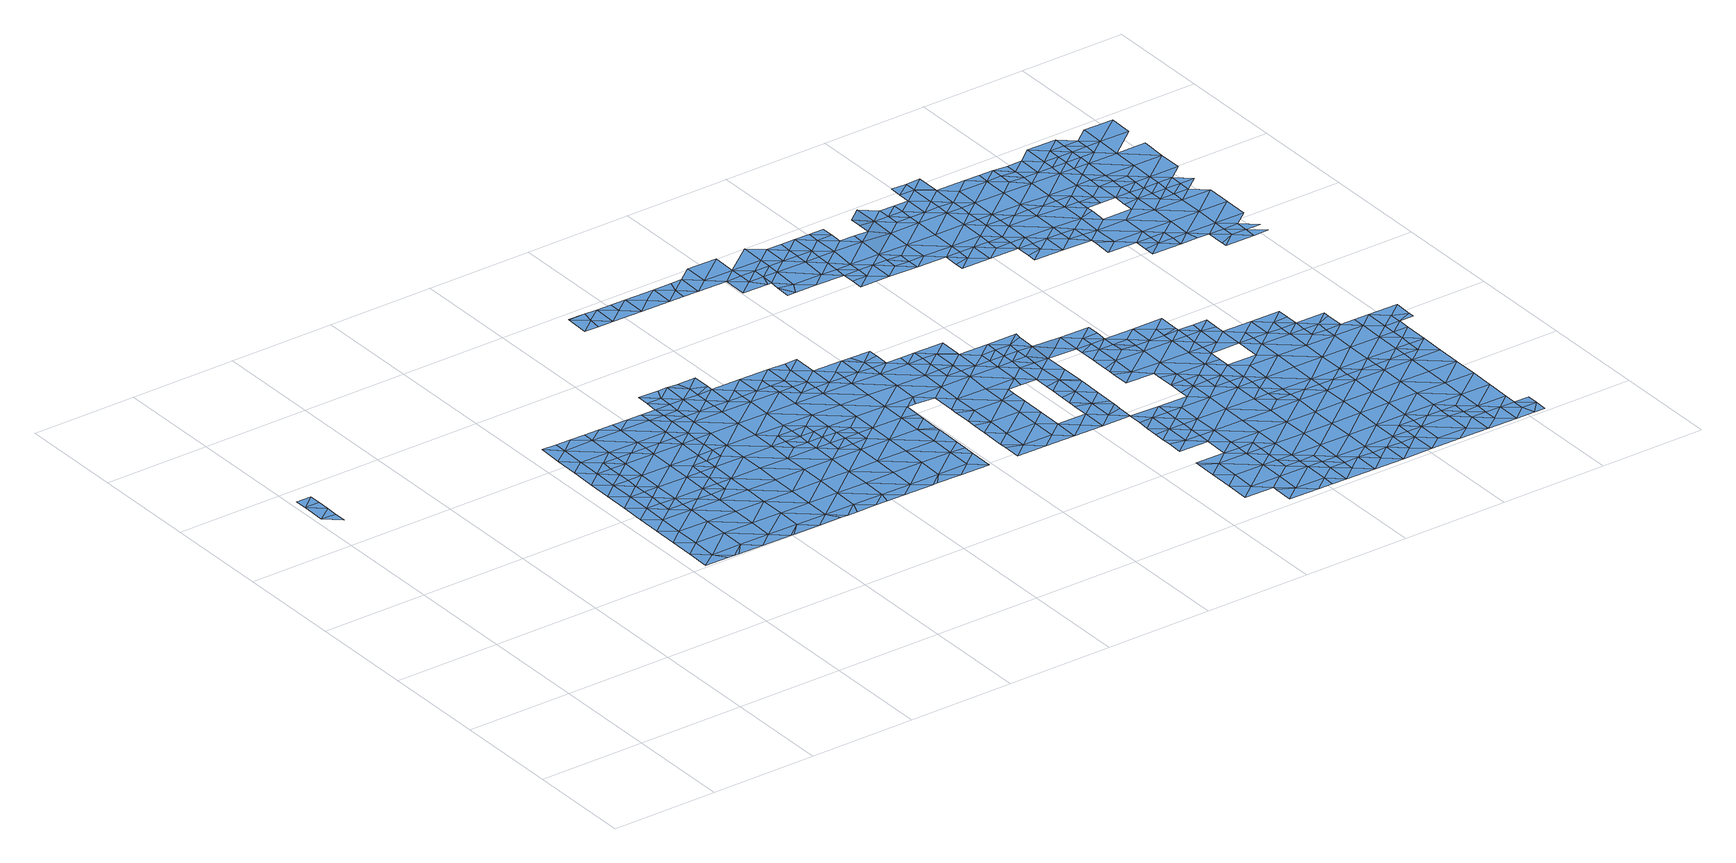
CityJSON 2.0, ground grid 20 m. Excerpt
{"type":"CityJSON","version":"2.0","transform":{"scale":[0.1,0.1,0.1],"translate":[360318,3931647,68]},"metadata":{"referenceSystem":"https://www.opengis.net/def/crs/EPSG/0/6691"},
"CityObjects":{
"waterbody1":{"type":"WaterBody","attributes":{"name":"9","class":"1140","function":"1","WaterBodyRiverFloodingRiskAttribute.description":"5","WaterBodyRiverFloodingRiskAttribute.rankOrg":"1","WaterBodyRiverFloodingRiskAttribute.adminType":"2","WaterBodyRiverFloodingRiskAttribute.scale":"L1"},"geometry":[{"type":"MultiSurface","lod":"1","boundaries":[[[0,1,2]],[[3,4,2]],[[1,3,2]],[[3,5,4]],[[4,6,7]],[[5,6,4]]]}]},
"waterbody2":{"type":"WaterBody","attributes":{"name":"9","class":"1140","function":"1","WaterBodyRiverFloodingRiskAttribute.description":"5","WaterBodyRiverFloodingRiskAttribute.rankOrg":"1","WaterBodyRiverFloodingRiskAttribute.adminType":"2","WaterBodyRiverFloodingRiskAttribute.scale":"L1"},"geometry":[{"type":"MultiSurface","lod":"1","boundaries":[[[8,9,10]],[[11,10,9]],[[12,13,11]],[[11,9,12]],[[13,14,15]],[[9,8,16]],[[14,13,12]],[[17,18,15]],[[14,17,15]],[[9,16,19]],[[12,9,20]],[[12,21,14]],[[16,22,19]],[[23,18,24]],[[18,17,24]],[[20,9,19]],[[14,25,17]],[[22,26,19]],[[27,23,28]],[[23,24,28]],[[21,12,20]],[[29,30,27]],[[24,17,31]],[[31,32,24]],[[32,33,24]],[[24,33,28]],[[27,28,29]],[[25,14,21]],[[26,34,19]],[[35,36,30]],[[29,35,30]],[[31,17,25]],[[20,19,34]],[[37,38,28]],[[28,38,29]],[[28,33,37]],[[35,39,36]],[[40,31,25]],[[41,36,39]],[[21,20,42]],[[43,44,29]],[[43,29,38]],[[35,29,44]],[[20,34,42]],[[39,45,41]],[[34,26,46]],[[47,41,45]],[[25,21,48]],[[49,50,35]],[[40,25,51]],[[35,44,49]],[[39,35,50]],[[21,42,48]],[[52,47,45]],[[25,53,51]],[[46,54,34]],[[55,42,34]],[[56,45,39]],[[53,25,48]],[[57,54,46]],[[54,55,34]],[[58,48,42]],[[39,50,56]],[[52,45,59]],[[60,51,53]],[[61,56,50]],[[45,62,59]],[[45,56,62]],[[54,57,63]],[[58,42,55]],[[53,48,58]],[[60,53,64]],[[61,65,56]],[[66,59,62]],[[67,55,54]],[[68,62,56]],[[69,53,58]],[[64,53,69]],[[68,56,65]],[[70,58,55]],[[54,63,67]],[[66,62,71]],[[72,67,63]],[[73,68,65]],[[74,75,76]],[[77,71,62]],[[75,64,69]],[[74,64,75]],[[68,77,62]],[[78,69,58]],[[70,55,67]],[[79,76,80]],[[76,75,80]],[[81,79,80]],[[82,75,69]],[[73,83,68]],[[78,58,70]],[[67,72,84]],[[85,81,80]],[[86,71,77]],[[87,70,67]],[[82,69,78]],[[88,80,75]],[[68,89,77]],[[77,90,86]],[[91,87,67]],[[67,84,91]],[[92,88,75]],[[93,91,84]],[[94,78,70]],[[85,80,95]],[[92,75,82]],[[68,83,89]],[[89,83,96]],[[97,82,78]],[[98,77,89]],[[95,80,88]],[[90,77,98]],[[93,99,91]],[[96,100,89]],[[70,87,94]],[[82,97,92]],[[101,95,88]],[[102,90,98]],[[103,95,101]],[[104,87,91]],[[105,103,101]],[[78,94,97]],[[92,106,88]],[[98,89,107]],[[89,100,107]],[[108,102,98]],[[109,105,101]],[[110,105,109]],[[100,110,109]],[[91,99,104]],[[111,104,99]],[[112,94,87]],[[106,92,97]],[[98,107,108]],[[88,113,101]],[[114,102,108]],[[107,100,115]],[[100,109,115]],[[116,87,104]],[[117,97,94]],[[113,88,106]],[[118,109,101]],[[119,107,115]],[[112,117,94]],[[104,111,120]],[[87,116,112]],[[97,117,106]],[[121,101,113]],[[109,118,115]],[[104,122,116]],[[113,106,123]],[[119,115,124]],[[101,121,118]],[[117,125,106]],[[118,126,115]],[[127,128,113]],[[104,120,122]],[[127,113,123]],[[116,129,112]],[[121,113,128]],[[123,106,125]],[[124,115,126]],[[120,130,122]],[[116,122,129]],[[112,131,117]],[[132,123,125]],[[121,133,118]],[[134,124,126]],[[135,131,112]],[[136,133,121]],[[135,112,129]],[[121,128,136]],[[125,117,137]],[[138,126,118]],[[125,139,132]],[[126,140,134]],[[141,139,125]],[[130,142,122]],[[141,125,137]],[[128,143,136]],[[137,117,131]],[[122,144,129]],[[145,142,130]],[[143,146,136]],[[138,118,133]],[[126,138,140]],[[129,144,135]],[[147,137,131]],[[144,122,142]],[[139,148,149]],[[150,147,131]],[[149,148,146]],[[151,136,146]],[[152,140,138]],[[142,145,153]],[[139,154,148]],[[133,136,151]],[[155,135,144]],[[156,150,131]],[[157,138,133]],[[131,135,156]],[[151,158,133]],[[151,146,148]],[[138,159,152]],[[154,160,148]],[[161,144,142]],[[135,155,156]],[[142,153,162]],[[157,133,158]],[[138,157,159]],[[156,163,150]],[[148,164,151]],[[165,150,163]],[[160,165,163]],[[155,144,161]],[[166,158,151]],[[142,162,161]],[[148,160,164]],[[155,167,156]],[[168,159,157]],[[162,153,169]],[[160,163,164]],[[166,151,164]],[[157,158,170]],[[155,161,167]],[[167,171,156]],[[156,172,163]],[[173,168,157]],[[171,172,156]],[[174,162,169]],[[161,162,174]],[[157,170,173]],[[175,164,163]],[[170,158,176]],[[158,166,176]],[[168,173,177]],[[178,161,174]],[[167,161,179]],[[164,175,166]],[[161,178,179]],[[180,170,176]],[[179,181,167]],[[167,181,171]],[[175,163,172]],[[182,176,166]],[[183,172,171]],[[184,180,176]],[[185,183,171]],[[185,171,181]],[[182,166,175]],[[183,186,172]],[[186,187,172]],[[172,187,175]],[[188,176,182]],[[184,176,188]],[[187,189,175]],[[190,191,192]],[[190,193,191]],[[175,194,182]],[[195,184,188]],[[189,194,175]],[[194,188,182]],[[196,189,187]],[[193,197,191]],[[198,192,191]],[[199,195,188]],[[200,192,198]],[[200,201,202]],[[203,199,188]],[[200,198,201]],[[204,202,201]],[[205,206,204]],[[189,196,207]],[[203,188,194]],[[208,191,197]],[[191,209,198]],[[206,205,210]],[[205,204,201]],[[205,211,210]],[[198,212,201]],[[213,189,207]],[[214,199,203]],[[207,210,211]],[[194,189,213]],[[191,208,209]],[[215,205,201]],[[194,216,203]],[[217,214,203]],[[213,207,211]],[[208,197,218]],[[212,198,209]],[[194,213,216]],[[208,219,209]],[[215,201,212]],[[211,205,215]],[[208,218,219]],[[217,203,220]],[[203,216,220]],[[219,221,209]],[[212,209,221]],[[222,211,215]],[[220,223,217]],[[216,213,224]],[[213,211,225]],[[226,215,212]],[[219,218,227]],[[228,229,216]],[[225,211,222]],[[226,212,221]],[[216,224,228]],[[220,216,229]],[[218,230,227]],[[224,213,225]],[[231,222,215]],[[226,232,215]],[[233,219,227]],[[234,235,220]],[[220,229,234]],[[223,220,235]],[[231,215,232]],[[236,224,225]],[[230,233,227]],[[237,225,222]],[[237,222,231]],[[238,236,225]],[[239,233,230]],[[240,237,231]],[[241,238,225]],[[242,243,233]],[[241,225,237]],[[242,233,239]],[[239,230,244]],[[245,243,242]],[[246,247,245]],[[242,246,245]],[[237,240,248]],[[247,246,249]],[[250,242,239]],[[251,238,241]],[[252,241,237]],[[253,250,239]],[[253,239,244]],[[246,254,249]],[[237,248,252]],[[255,254,248]],[[250,256,242]],[[257,246,242]],[[255,249,254]],[[241,258,251]],[[259,258,241]],[[260,252,248]],[[241,252,259]],[[257,242,256]],[[261,254,246]],[[260,248,254]],[[261,246,257]],[[262,252,260]],[[263,260,254]],[[264,254,261]],[[263,254,264]],[[265,260,263]],[[262,260,265]]]}]},
"waterbody3":{"type":"WaterBody","attributes":{"name":"9","class":"1140","function":"1","WaterBodyRiverFloodingRiskAttribute.description":"5","WaterBodyRiverFloodingRiskAttribute.rankOrg":"2","WaterBodyRiverFloodingRiskAttribute.adminType":"2","WaterBodyRiverFloodingRiskAttribute.scale":"L1"},"geometry":[{"type":"MultiSurface","lod":"1","boundaries":[[[44,266,267]],[[268,267,266]],[[268,65,267]],[[73,65,268]],[[96,83,269]],[[83,268,269]],[[268,270,269]],[[269,270,271]],[[270,81,271]],[[270,272,81]],[[273,272,270]],[[273,274,272]],[[40,274,31]],[[33,274,273]],[[32,274,33]],[[32,31,274]],[[49,44,267]],[[267,50,49]],[[61,50,267]],[[43,38,266]],[[37,33,273]],[[37,273,38]],[[105,271,103]],[[85,103,271]],[[103,85,95]],[[266,38,273]],[[272,275,76]],[[74,76,275]],[[40,51,274]],[[274,51,275]],[[272,274,275]],[[79,81,272]],[[271,81,85]],[[96,269,100]],[[73,268,83]],[[272,76,79]],[[65,61,267]],[[268,266,270]],[[266,273,270]],[[105,269,271]],[[44,43,266]],[[100,269,110]],[[110,269,105]],[[275,64,74]],[[60,64,275]],[[51,60,275]]]}]},
"waterbody4":{"type":"WaterBody","attributes":{"name":"9","class":"1140","function":"1","WaterBodyRiverFloodingRiskAttribute.description":"5","WaterBodyRiverFloodingRiskAttribute.rankOrg":"3","WaterBodyRiverFloodingRiskAttribute.adminType":"2","WaterBodyRiverFloodingRiskAttribute.scale":"L1"},"geometry":[{"type":"MultiSurface","lod":"1","boundaries":[[[276,277,278]],[[279,280,281]],[[282,277,280]],[[283,277,282]],[[284,280,279]],[[278,277,283]],[[114,276,278]],[[285,286,279]],[[280,277,281]],[[287,279,281]],[[276,281,277]],[[285,287,288]],[[287,285,279]],[[286,284,279]]]}]},
"waterbody5":{"type":"WaterBody","attributes":{"name":"9","class":"1140","function":"1","WaterBodyRiverFloodingRiskAttribute.description":"5","WaterBodyRiverFloodingRiskAttribute.rankOrg":"2","WaterBodyRiverFloodingRiskAttribute.adminType":"2","WaterBodyRiverFloodingRiskAttribute.scale":"L1"},"geometry":[{"type":"MultiSurface","lod":"1","boundaries":[[[127,123,132]],[[127,289,128]],[[143,128,289]],[[146,143,289]],[[149,146,289]],[[127,132,289]],[[132,149,289]],[[149,132,139]]]}]},
"waterbody6":{"type":"WaterBody","attributes":{"name":"9","class":"1140","function":"1","WaterBodyRiverFloodingRiskAttribute.description":"5","WaterBodyRiverFloodingRiskAttribute.rankOrg":"2","WaterBodyRiverFloodingRiskAttribute.adminType":"2","WaterBodyRiverFloodingRiskAttribute.scale":"L1"},"geometry":[{"type":"MultiSurface","lod":"1","boundaries":[[[154,141,290]],[[137,290,141]],[[290,137,147]],[[141,154,139]],[[165,154,290]],[[147,150,290]],[[150,165,290]],[[154,165,160]]]}]},
"waterbody7":{"type":"WaterBody","attributes":{"name":"9","class":"1140","function":"1","WaterBodyRiverFloodingRiskAttribute.description":"5","WaterBodyRiverFloodingRiskAttribute.rankOrg":"2","WaterBodyRiverFloodingRiskAttribute.adminType":"2","WaterBodyRiverFloodingRiskAttribute.scale":"L1"},"geometry":[{"type":"MultiSurface","lod":"1","boundaries":[[[291,292,199]],[[177,293,294]],[[295,294,296]],[[108,297,114]],[[119,297,108]],[[119,124,297]],[[140,288,298]],[[288,140,299]],[[140,152,299]],[[173,170,293]],[[173,293,177]],[[168,177,300]],[[300,177,301]],[[177,294,301]],[[295,301,294]],[[134,140,298]],[[217,302,303]],[[304,303,302]],[[305,303,304]],[[291,303,305]],[[303,291,199]],[[214,303,199]],[[108,107,119]],[[276,114,297]],[[214,217,303]],[[300,301,306]],[[180,184,293]],[[307,293,184]],[[307,294,293]],[[307,296,294]],[[291,307,292]],[[184,292,307]],[[292,184,195]],[[195,199,292]],[[281,276,297]],[[287,281,298]],[[298,281,124]],[[299,306,288]],[[298,288,287]],[[298,124,134]],[[297,124,281]],[[170,180,293]],[[152,159,299]],[[159,300,306]],[[159,168,300]],[[159,306,299]]]}]},
"waterbody8":{"type":"WaterBody","attributes":{"name":"9","class":"1140","function":"1","WaterBodyRiverFloodingRiskAttribute.description":"5","WaterBodyRiverFloodingRiskAttribute.rankOrg":"2","WaterBodyRiverFloodingRiskAttribute.adminType":"2","WaterBodyRiverFloodingRiskAttribute.scale":"L1"},"geometry":[{"type":"MultiSurface","lod":"1","boundaries":[[[308,309,310]],[[308,310,311]],[[312,313,314]],[[315,316,317]],[[309,308,317]],[[318,308,311]],[[312,314,319]],[[314,313,320]],[[312,319,321]],[[312,321,322]],[[322,316,323]],[[318,324,308]],[[315,317,324]],[[323,316,325]],[[325,316,315]],[[322,323,326]],[[327,323,325]],[[327,326,323]],[[324,325,315]],[[324,317,308]],[[322,326,312]],[[313,312,326]]]}]},
"waterbody9":{"type":"WaterBody","attributes":{"name":"9","class":"1140","function":"1","WaterBodyRiverFloodingRiskAttribute.description":"5","WaterBodyRiverFloodingRiskAttribute.rankOrg":"1","WaterBodyRiverFloodingRiskAttribute.adminType":"2","WaterBodyRiverFloodingRiskAttribute.scale":"L1"},"geometry":[{"type":"MultiSurface","lod":"1","boundaries":[[[328,311,310]],[[328,329,311]],[[310,330,328]],[[331,329,328]],[[332,331,328]],[[328,330,332]],[[330,333,332]],[[333,334,332]],[[332,334,335]],[[335,334,336]],[[337,332,335]],[[336,338,335]],[[339,337,335]],[[338,339,335]],[[340,339,338]],[[341,340,338]],[[342,339,340]],[[343,344,345]],[[341,346,340]],[[345,347,348]],[[340,349,342]],[[345,344,347]],[[340,346,349]],[[350,348,351]],[[348,347,351]],[[346,350,351]],[[344,352,347]],[[346,353,349]],[[346,351,353]],[[354,347,352]],[[347,355,351]],[[356,349,353]],[[351,357,353]],[[358,356,353]],[[357,358,353]],[[354,352,359]],[[351,355,357]],[[347,354,355]],[[356,358,360]],[[359,361,354]],[[362,357,355]],[[361,363,354]],[[364,355,354]],[[365,366,367]],[[355,368,362]],[[361,365,367]],[[363,364,354]],[[367,363,361]],[[364,368,355]],[[367,366,369]],[[369,370,367]],[[364,371,368]],[[372,371,373]],[[372,368,371]],[[363,367,370]],[[374,364,363]],[[375,370,369]],[[371,376,373]],[[370,377,363]],[[371,364,378]],[[379,380,371]],[[375,381,370]],[[371,378,379]],[[363,377,374]],[[376,371,380]],[[378,364,374]],[[381,382,370]],[[383,378,374]],[[384,374,377]],[[377,370,385]],[[381,386,382]],[[385,370,382]],[[383,374,387]],[[384,387,374]],[[386,388,382]],[[384,377,385]],[[385,382,389]],[[382,388,389]],[[390,391,388]],[[392,387,384]],[[390,393,391]],[[394,395,385]],[[393,396,391]],[[394,385,389]],[[384,385,395]],[[389,388,397]],[[388,391,397]],[[398,399,384]],[[396,400,391]],[[384,395,398]],[[392,384,399]],[[401,389,397]],[[397,391,402]],[[391,400,402]],[[401,397,403]],[[404,402,400]],[[405,403,397]],[[405,397,402]],[[404,406,402]],[[407,408,409]],[[410,403,405]],[[407,411,408]],[[402,412,405]],[[411,413,408]],[[412,402,406]],[[414,409,408]],[[415,409,414]],[[406,415,414]],[[410,405,416]],[[412,406,414]],[[417,414,408]],[[405,418,416]],[[413,417,408]],[[405,412,418]],[[419,412,414]],[[417,420,414]],[[421,416,418]],[[412,422,418]],[[413,423,417]],[[414,420,419]],[[424,412,419]],[[422,412,424]],[[425,421,418]],[[422,426,418]],[[426,425,418]],[[423,427,417]],[[428,429,430]],[[431,420,417]],[[432,429,433]],[[433,429,428]],[[434,427,435]],[[436,434,437]],[[431,417,427]],[[435,437,434]],[[419,420,438]],[[432,433,439]],[[428,440,433]],[[431,427,434]],[[441,420,431]],[[442,433,440]],[[439,433,442]],[[434,436,443]],[[438,420,441]],[[444,442,440]],[[445,438,446]],[[446,438,441]],[[447,445,446]],[[448,449,434]],[[449,441,431]],[[434,443,448]],[[440,450,444]],[[431,434,449]],[[451,447,446]],[[452,442,444]],[[443,453,448]],[[454,455,456]],[[446,441,457]],[[450,458,444]],[[459,451,446]],[[455,460,461]],[[462,452,444]],[[453,463,448]],[[464,446,457]],[[458,450,465]],[[455,454,460]],[[457,441,466]],[[441,449,466]],[[446,464,459]],[[462,444,458]],[[467,465,468]],[[469,461,460]],[[468,461,469]],[[470,471,472]],[[454,473,460]],[[472,474,463]],[[475,448,463]],[[476,457,466]],[[467,468,469]],[[477,452,462]],[[475,478,448]],[[479,469,460]],[[449,448,478]],[[480,476,466]],[[481,459,482]],[[469,483,467]],[[473,481,482]],[[478,484,449]],[[459,485,482]],[[477,462,486]],[[460,473,479]],[[466,449,484]],[[487,483,469]],[[479,487,469]],[[473,482,479]],[[466,484,480]],[[485,488,482]],[[486,489,477]],[[487,490,483]],[[490,489,491]],[[492,480,493]],[[491,483,490]],[[488,492,493]],[[494,487,479]],[[482,488,495]],[[490,496,489]],[[479,482,494]],[[494,482,495]],[[494,497,487]],[[498,496,490]],[[490,487,499]],[[499,498,490]]]}]},
"waterbody10":{"type":"WaterBody","attributes":{"name":"9","class":"1140","function":"1","WaterBodyRiverFloodingRiskAttribute.description":"5","WaterBodyRiverFloodingRiskAttribute.rankOrg":"3","WaterBodyRiverFloodingRiskAttribute.adminType":"2","WaterBodyRiverFloodingRiskAttribute.scale":"L1"},"geometry":[{"type":"MultiSurface","lod":"1","boundaries":[[[500,501,502]],[[333,330,501]],[[330,502,501]],[[334,333,501]],[[500,503,501]],[[504,503,500]],[[501,503,334]]]}]},
"waterbody11":{"type":"WaterBody","attributes":{"name":"9","class":"1140","function":"1","WaterBodyRiverFloodingRiskAttribute.description":"5","WaterBodyRiverFloodingRiskAttribute.rankOrg":"2","WaterBodyRiverFloodingRiskAttribute.adminType":"2","WaterBodyRiverFloodingRiskAttribute.scale":"L1"},"geometry":[{"type":"MultiSurface","lod":"1","boundaries":[[[236,238,505]],[[506,505,238]],[[224,236,505]],[[507,506,238]],[[229,505,508]],[[251,507,238]],[[509,507,251]],[[509,510,507]],[[506,507,510]],[[511,235,508]],[[511,508,512]],[[512,508,506]],[[506,508,505]],[[229,228,505]],[[228,224,505]],[[229,508,234]],[[234,508,235]],[[509,251,258]]]}]},
"waterbody12":{"type":"WaterBody","attributes":{"name":"9","class":"1140","function":"1","WaterBodyRiverFloodingRiskAttribute.description":"5","WaterBodyRiverFloodingRiskAttribute.rankOrg":"1","WaterBodyRiverFloodingRiskAttribute.adminType":"2","WaterBodyRiverFloodingRiskAttribute.scale":"L1"},"geometry":[{"type":"MultiSurface","lod":"1","boundaries":[[[513,514,515]],[[516,517,514]],[[518,519,244]],[[513,520,514]],[[520,516,514]],[[521,522,519]],[[522,244,519]],[[523,521,519]],[[523,519,516]],[[519,524,516]],[[518,524,519]],[[525,516,524]],[[516,525,517]],[[526,523,516]],[[514,527,515]],[[528,527,514]],[[517,528,514]],[[520,526,516]]]}]},
"waterbody13":{"type":"WaterBody","attributes":{"name":"9","class":"1140","function":"1","WaterBodyRiverFloodingRiskAttribute.description":"5","WaterBodyRiverFloodingRiskAttribute.rankOrg":"2","WaterBodyRiverFloodingRiskAttribute.adminType":"2","WaterBodyRiverFloodingRiskAttribute.scale":"L1"},"geometry":[{"type":"MultiSurface","lod":"1","boundaries":[[[529,530,531]],[[515,531,530]],[[530,532,515]],[[532,520,513]],[[513,515,532]],[[529,533,530]],[[534,535,536]],[[532,537,520]],[[537,523,526]],[[526,520,537]],[[538,534,539]],[[534,536,539]],[[540,521,523]],[[530,541,532]],[[537,540,523]],[[542,543,533]],[[540,522,521]],[[542,538,543]],[[538,539,543]],[[536,544,539]],[[530,533,541]],[[541,545,532]],[[532,546,537]],[[533,543,541]],[[547,548,549]],[[550,522,540]],[[551,543,539]],[[549,552,544]],[[553,539,544]],[[537,554,540]],[[549,548,552]],[[555,541,543]],[[532,545,546]],[[553,544,552]],[[548,556,552]],[[551,539,553]],[[540,554,550]],[[537,546,554]],[[545,541,555]],[[557,553,552]],[[550,558,559]],[[543,551,555]],[[554,558,550]],[[560,552,556]],[[560,557,552]],[[561,559,558]],[[546,545,562]],[[553,563,551]],[[545,555,562]],[[564,561,558]],[[556,565,560]],[[557,563,553]],[[558,554,566]],[[546,562,567]],[[554,546,568]],[[565,569,560]],[[570,571,558]],[[568,546,567]],[[558,566,570]],[[572,562,555]],[[564,558,571]],[[566,554,568]],[[555,551,573]],[[562,574,567]],[[575,557,560]],[[551,563,573]],[[576,560,569]],[[577,566,568]],[[576,575,560]],[[578,579,567]],[[562,572,574]],[[578,567,574]],[[580,576,569]],[[555,573,572]],[[568,567,579]],[[581,577,568]],[[579,582,568]],[[582,581,568]],[[563,557,583]],[[584,574,572]],[[580,585,576]],[[557,575,583]],[[573,563,586]],[[585,587,576]],[[573,588,572]],[[589,575,576]],[[572,590,584]],[[587,589,576]],[[563,583,586]],[[572,588,590]],[[573,586,588]],[[591,575,589]],[[575,592,583]],[[583,593,586]],[[594,590,588]],[[589,595,591]],[[575,591,592]],[[596,594,588]],[[595,597,591]],[[593,598,586]],[[583,592,593]],[[588,586,598]],[[588,598,596]],[[591,597,599]],[[592,591,600]],[[601,596,598]],[[597,602,599]],[[600,591,599]],[[603,598,593]],[[593,592,604]],[[598,605,601]],[[602,606,599]],[[604,592,600]],[[607,608,609]],[[593,604,603]],[[608,610,606]],[[605,598,603]],[[600,599,611]],[[608,607,610]],[[599,606,611]],[[612,605,603]],[[606,610,611]],[[607,613,610]],[[604,600,614]],[[614,600,611]],[[615,612,603]],[[616,617,604]],[[604,614,616]],[[603,604,617]],[[610,613,618]],[[603,617,615]],[[619,618,613]],[[611,610,620]],[[611,621,614]],[[620,610,618]],[[620,621,611]],[[614,622,616]],[[623,615,617]],[[624,623,617]],[[622,614,621]],[[617,616,622]],[[622,625,617]],[[624,617,625]],[[626,627,628]],[[626,624,625]],[[628,624,626]],[[629,630,631]],[[631,627,632]],[[627,626,632]],[[629,631,632]]]}]},
"waterbody14":{"type":"WaterBody","attributes":{"name":"9","class":"1140","function":"1","WaterBodyRiverFloodingRiskAttribute.description":"5","WaterBodyRiverFloodingRiskAttribute.rankOrg":"2","WaterBodyRiverFloodingRiskAttribute.adminType":"2","WaterBodyRiverFloodingRiskAttribute.scale":"L1"},"geometry":[{"type":"MultiSurface","lod":"1","boundaries":[[[633,504,634]],[[635,348,350]],[[636,348,635]],[[341,635,346]],[[341,338,635]],[[635,338,637]],[[636,345,348]],[[343,345,636]],[[343,636,638]],[[638,636,633]],[[637,633,636]],[[633,637,504]],[[503,504,637]],[[637,338,336]],[[350,346,635]],[[639,638,633]],[[633,634,639]],[[334,503,336]],[[636,635,637]],[[336,503,637]],[[640,639,634]]]}]},
"waterbody15":{"type":"WaterBody","attributes":{"name":"9","class":"1140","function":"1","WaterBodyRiverFloodingRiskAttribute.description":"5","WaterBodyRiverFloodingRiskAttribute.rankOrg":"3","WaterBodyRiverFloodingRiskAttribute.adminType":"2","WaterBodyRiverFloodingRiskAttribute.scale":"L1"},"geometry":[{"type":"MultiSurface","lod":"1","boundaries":[[[641,642,643]],[[643,510,509]],[[644,643,642]],[[510,643,644]],[[643,509,258]],[[645,641,643]],[[645,643,258]]]}]},
"waterbody16":{"type":"WaterBody","attributes":{"name":"9","class":"1140","function":"1","WaterBodyRiverFloodingRiskAttribute.description":"5","WaterBodyRiverFloodingRiskAttribute.rankOrg":"2","WaterBodyRiverFloodingRiskAttribute.adminType":"2","WaterBodyRiverFloodingRiskAttribute.scale":"L1"},"geometry":[{"type":"MultiSurface","lod":"1","boundaries":[[[646,641,265]],[[641,647,265]],[[646,648,641]],[[647,259,262]],[[262,259,252]],[[646,649,648]],[[650,651,649]],[[650,652,651]],[[653,651,654]],[[262,265,647]],[[265,649,646]],[[651,653,648]],[[654,651,652]],[[649,651,648]],[[259,645,258]],[[641,645,647]],[[645,259,647]]]}]},
"waterbody17":{"type":"WaterBody","attributes":{"name":"9","class":"1140","function":"1","WaterBodyRiverFloodingRiskAttribute.description":"5","WaterBodyRiverFloodingRiskAttribute.rankOrg":"2","WaterBodyRiverFloodingRiskAttribute.adminType":"2","WaterBodyRiverFloodingRiskAttribute.scale":"L1"},"geometry":[{"type":"MultiSurface","lod":"1","boundaries":[[[655,365,359]],[[365,655,366]],[[656,657,343]],[[656,658,657]],[[365,361,359]],[[657,658,659]],[[659,366,655]],[[344,343,657]],[[352,344,657]],[[352,657,659]],[[352,659,655]],[[359,352,655]]]}]},
"waterbody18":{"type":"WaterBody","attributes":{"name":"9","class":"1140","function":"1","WaterBodyRiverFloodingRiskAttribute.description":"5","WaterBodyRiverFloodingRiskAttribute.rankOrg":"1","WaterBodyRiverFloodingRiskAttribute.adminType":"2","WaterBodyRiverFloodingRiskAttribute.scale":"L1"},"geometry":[{"type":"MultiSurface","lod":"1","boundaries":[[[565,556,660]],[[661,660,556]],[[661,662,660]],[[663,664,665]],[[661,666,667]],[[569,662,668]],[[580,569,668]],[[580,668,585]],[[669,668,662]],[[662,569,660]],[[663,670,664]],[[671,670,663]],[[663,665,672]],[[534,671,535]],[[549,536,672]],[[661,556,666]],[[569,565,660]],[[673,589,587]],[[671,663,535]],[[535,663,672]],[[536,535,672]],[[549,544,536]],[[595,589,673]],[[608,602,674]],[[595,673,597]],[[587,585,673]],[[609,674,675]],[[665,676,677]],[[677,672,665]],[[547,672,677]],[[556,548,666]],[[672,547,549]],[[669,585,668]],[[678,585,669]],[[602,597,674]],[[678,673,585]],[[673,678,675]],[[673,674,597]],[[675,674,673]],[[676,679,677]],[[678,669,680]],[[680,675,678]],[[548,547,666]],[[666,547,667]],[[677,667,547]],[[679,667,677]],[[681,613,682]],[[680,683,675]],[[675,683,609]],[[607,682,613]],[[674,609,608]],[[684,670,685]],[[686,687,688]],[[689,533,529]],[[690,687,531]],[[534,538,671]],[[687,686,685]],[[665,691,676]],[[692,664,670]],[[670,671,685]],[[687,685,671]],[[690,688,687]],[[693,681,694]],[[619,695,696]],[[686,684,685]],[[684,692,670]],[[607,609,682]],[[683,682,609]],[[682,683,681]],[[542,533,689]],[[665,697,691]],[[697,665,664]],[[602,608,606]],[[695,694,698]],[[695,693,694]],[[693,695,619]],[[619,613,693]],[[693,613,681]],[[689,538,542]],[[689,671,538]],[[689,687,671]],[[689,531,687]],[[529,531,689]]]}]},
"waterbody19":{"type":"WaterBody","attributes":{"name":"9","class":"1140","function":"1","WaterBodyRiverFloodingRiskAttribute.description":"5","WaterBodyRiverFloodingRiskAttribute.rankOrg":"2","WaterBodyRiverFloodingRiskAttribute.adminType":"2","WaterBodyRiverFloodingRiskAttribute.scale":"L1"},"geometry":[{"type":"MultiSurface","lod":"1","boundaries":[[[699,700,701]],[[702,703,700]],[[704,702,699]],[[704,699,705]],[[706,652,707]],[[701,705,699]],[[706,707,708]],[[706,704,705]],[[702,700,699]],[[708,704,706]],[[709,708,707]],[[652,706,705]]]}]},
"waterbody20":{"type":"WaterBody","attributes":{"name":"9","class":"1140","function":"1","WaterBodyRiverFloodingRiskAttribute.description":"5","WaterBodyRiverFloodingRiskAttribute.rankOrg":"2","WaterBodyRiverFloodingRiskAttribute.adminType":"2","WaterBodyRiverFloodingRiskAttribute.scale":"L1"},"geometry":[{"type":"MultiSurface","lod":"1","boundaries":[[[710,711,712]],[[713,714,381]],[[714,390,386]],[[713,393,714]],[[714,393,390]],[[710,712,713]],[[710,381,375]],[[710,713,381]],[[711,710,369]],[[386,381,714]],[[386,390,388]],[[375,369,710]]]}]},
"waterbody21":{"type":"WaterBody","attributes":{"name":"9","class":"1140","function":"1","WaterBodyRiverFloodingRiskAttribute.description":"5","WaterBodyRiverFloodingRiskAttribute.rankOrg":"1","WaterBodyRiverFloodingRiskAttribute.adminType":"2","WaterBodyRiverFloodingRiskAttribute.scale":"L1"},"geometry":[{"type":"MultiSurface","lod":"1","boundaries":[[[715,716,717]],[[717,718,715]],[[719,715,718]],[[627,715,719]],[[715,627,631]],[[720,629,721]],[[629,720,722]],[[629,722,630]],[[722,723,630]],[[724,723,722]],[[723,725,716]],[[725,726,716]],[[726,727,716]],[[728,727,726]],[[729,730,731]],[[732,731,730]],[[732,733,731]],[[734,735,733]],[[601,605,736]],[[605,718,736]],[[718,605,612]],[[612,615,718]],[[733,735,731]],[[649,737,650]],[[650,737,738]],[[729,731,739]],[[728,739,727]],[[740,741,742]],[[727,717,716]],[[743,744,741]],[[590,594,744]],[[590,744,745]],[[579,578,745]],[[707,652,738]],[[652,650,738]],[[702,746,703]],[[746,747,748]],[[749,746,748]],[[749,750,746]],[[750,703,746]],[[702,704,746]],[[751,746,704]],[[708,751,704]],[[708,709,751]],[[738,709,707]],[[752,709,738]],[[738,753,752]],[[752,753,754]],[[753,738,737]],[[746,751,747]],[[752,751,709]],[[754,755,752]],[[566,577,756]],[[570,566,756]],[[571,570,756]],[[582,579,757]],[[745,757,579]],[[745,744,757]],[[757,744,743]],[[581,758,759]],[[757,743,740]],[[741,740,743]],[[758,760,759]],[[596,601,736]],[[717,736,718]],[[719,718,615]],[[720,724,722]],[[736,741,744]],[[756,581,759]],[[577,581,756]],[[757,581,582]],[[581,757,758]],[[758,757,740]],[[758,740,760]],[[760,740,735]],[[742,735,740]],[[735,742,731]],[[731,742,739]],[[739,742,727]],[[727,742,741]],[[727,741,717]],[[717,741,736]],[[736,744,596]],[[594,596,744]],[[584,590,745]],[[578,584,745]],[[578,574,584]],[[723,716,630]],[[631,630,715]],[[628,719,624]],[[615,623,719]],[[623,624,719]],[[628,627,719]],[[630,716,715]],[[761,760,735]],[[762,561,564]],[[763,561,762]],[[571,756,764]],[[765,748,764]],[[766,748,765]],[[749,748,766]],[[748,747,764]],[[763,762,767]],[[734,761,735]],[[768,765,764]],[[768,764,759]],[[759,764,756]],[[564,571,762]],[[762,571,764]],[[747,762,764]],[[747,767,762]],[[747,769,767]],[[751,769,747]],[[752,769,751]],[[755,769,752]],[[769,755,770]],[[769,770,771]],[[769,771,767]]]}]},
"waterbody22":{"type":"WaterBody","attributes":{"name":"9","class":"1140","function":"1","WaterBodyRiverFloodingRiskAttribute.description":"5","WaterBodyRiverFloodingRiskAttribute.rankOrg":"2","WaterBodyRiverFloodingRiskAttribute.adminType":"2","WaterBodyRiverFloodingRiskAttribute.scale":"L1"},"geometry":[{"type":"MultiSurface","lod":"1","boundaries":[[[772,773,774]],[[730,775,773]],[[773,733,732]],[[732,730,773]],[[775,774,773]],[[750,749,776]],[[777,776,749]],[[776,777,778]],[[779,776,778]],[[776,780,703]],[[703,750,776]],[[781,780,776]],[[772,733,773]],[[781,776,779]],[[761,777,765]],[[766,765,777]],[[782,772,778]],[[772,782,733]],[[734,733,782]],[[782,778,761]],[[778,777,761]],[[777,749,766]],[[782,761,734]]]}]},
"waterbody23":{"type":"WaterBody","attributes":{"name":"9","class":"1140","function":"1","WaterBodyRiverFloodingRiskAttribute.description":"5","WaterBodyRiverFloodingRiskAttribute.rankOrg":"2","WaterBodyRiverFloodingRiskAttribute.adminType":"2","WaterBodyRiverFloodingRiskAttribute.scale":"L1"},"geometry":[{"type":"MultiSurface","lod":"1","boundaries":[[[783,784,409]],[[783,400,784]],[[396,785,400]],[[396,393,785]],[[785,784,400]],[[784,785,786]],[[786,785,787]],[[404,400,783]],[[415,406,783]],[[415,783,409]],[[404,783,406]],[[787,785,393]]]}]},
"waterbody24":{"type":"WaterBody","attributes":{"name":"9","class":"1140","function":"1","WaterBodyRiverFloodingRiskAttribute.description":"5","WaterBodyRiverFloodingRiskAttribute.rankOrg":"2","WaterBodyRiverFloodingRiskAttribute.adminType":"2","WaterBodyRiverFloodingRiskAttribute.scale":"L1"},"geometry":[{"type":"MultiSurface","lod":"1","boundaries":[[[788,789,726]],[[789,739,728]],[[790,730,789]],[[729,789,730]],[[729,739,789]],[[728,726,789]],[[789,788,790]]]}]},
"waterbody25":{"type":"WaterBody","attributes":{"name":"9","class":"1140","function":"1","WaterBodyRiverFloodingRiskAttribute.description":"5","WaterBodyRiverFloodingRiskAttribute.rankOrg":"2","WaterBodyRiverFloodingRiskAttribute.adminType":"2","WaterBodyRiverFloodingRiskAttribute.scale":"L1"},"geometry":[{"type":"MultiSurface","lod":"1","boundaries":[[[430,791,792]],[[440,428,793]],[[465,450,794]],[[795,796,797]],[[797,796,798]],[[796,799,798]],[[800,797,798]],[[800,798,801]],[[801,798,802]],[[451,459,481]],[[803,447,456]],[[803,425,426]],[[804,802,798]],[[399,805,802]],[[805,399,806]],[[802,805,807]],[[791,807,805]],[[808,807,791]],[[410,416,809]],[[380,379,810]],[[810,379,811]],[[379,383,811]],[[810,811,799]],[[811,387,799]],[[387,804,799]],[[392,804,387]],[[392,399,804]],[[395,394,812]],[[394,389,812]],[[395,812,806]],[[806,812,792]],[[812,809,792]],[[812,403,809]],[[806,792,791]],[[429,791,430]],[[429,432,791]],[[432,808,791]],[[428,430,793]],[[793,430,792]],[[791,805,806]],[[398,395,806]],[[399,398,806]],[[802,804,399]],[[799,804,798]],[[809,813,793]],[[793,813,794]],[[383,387,811]],[[793,794,440]],[[450,440,794]],[[809,416,813]],[[379,378,383]],[[803,814,447]],[[426,814,803]],[[814,426,422]],[[812,389,401]],[[401,403,812]],[[421,425,813]],[[815,813,425]],[[815,425,803]],[[456,815,803]],[[455,815,456]],[[455,461,815]],[[454,481,473]],[[481,454,816]],[[454,456,816]],[[456,447,816]],[[816,447,451]],[[451,481,816]],[[468,794,461]],[[465,794,468]],[[815,461,794]],[[410,809,403]],[[416,421,813]],[[809,793,792]],[[813,815,794]]]}]},
"waterbody26":{"type":"WaterBody","attributes":{"name":"9","class":"1140","function":"1","WaterBodyRiverFloodingRiskAttribute.description":"5","WaterBodyRiverFloodingRiskAttribute.rankOrg":"2","WaterBodyRiverFloodingRiskAttribute.adminType":"2","WaterBodyRiverFloodingRiskAttribute.scale":"L1"},"geometry":[{"type":"MultiSurface","lod":"1","boundaries":[[[423,413,817]],[[818,817,413]],[[427,817,435]],[[819,437,817]],[[437,435,817]],[[818,819,817]],[[427,423,817]]]}]},
"waterbody27":{"type":"WaterBody","attributes":{"name":"9","class":"1140","function":"1","WaterBodyRiverFloodingRiskAttribute.description":"5","WaterBodyRiverFloodingRiskAttribute.rankOrg":"2","WaterBodyRiverFloodingRiskAttribute.adminType":"2","WaterBodyRiverFloodingRiskAttribute.scale":"L1"},"geometry":[{"type":"MultiSurface","lod":"1","boundaries":[[[453,443,820]],[[470,472,820]],[[453,820,472]],[[463,453,472]],[[821,470,820]],[[822,820,443]],[[821,820,822]]]}]},
"waterbody28":{"type":"WaterBody","attributes":{"name":"9","class":"1140","function":"1","WaterBodyRiverFloodingRiskAttribute.description":"5","WaterBodyRiverFloodingRiskAttribute.rankOrg":"2","WaterBodyRiverFloodingRiskAttribute.adminType":"2","WaterBodyRiverFloodingRiskAttribute.scale":"L1"},"geometry":[{"type":"MultiSurface","lod":"1","boundaries":[[[476,480,492]],[[476,492,823]],[[492,488,823]],[[485,464,823]],[[485,823,488]],[[464,485,459]],[[464,457,823]],[[823,457,476]]]}]},
"waterbody29":{"type":"WaterBody","attributes":{"name":"9","class":"1140","function":"1","WaterBodyRiverFloodingRiskAttribute.description":"5","WaterBodyRiverFloodingRiskAttribute.rankOrg":"2","WaterBodyRiverFloodingRiskAttribute.adminType":"2","WaterBodyRiverFloodingRiskAttribute.scale":"L1"},"geometry":[{"type":"MultiSurface","lod":"1","boundaries":[[[491,489,486]],[[486,462,824]],[[462,458,824]],[[458,465,824]],[[467,483,824]],[[824,465,467]],[[491,486,824]],[[483,491,824]]]}]}
},
"vertices":[
[32,863,16],[32,886,16],[4,887,16],[33,909,16],[5,933,16],[33,933,16],[33,956,16],[5,956,16],
[466,394,15],[450,417,15],[421,395,15],[422,441,15],[451,464,15],[423,487,15],[451,510,15],[423,533,15],[478,394,15],[452,556,15],[424,580,15],[507,417,15],[507,463,15],[508,509,15],[487,394,15],[425,626,15],[453,602,15],[509,555,15],[535,393,15],[426,672,15],[454,649,15],[454,695,15],[426,718,15],[481,579,15],[481,602,15],[482,625,15],[563,416,15],[455,741,15],[427,765,15],[482,648,15],[482,671,15],[456,787,15],[509,578,15],[428,811,15],[564,462,15],[483,694,15],[483,717,15],[457,833,15],[591,392,15],[429,857,16],[565,508,15],[483,741,15],[484,764,15],[538,578,15],[457,857,15],[566,554,15],[620,415,15],[621,461,15],[512,786,15],[597,392,15],[621,507,15],[485,856,15],[566,577,15],[512,763,15],[513,833,15],[648,391,15],[594,577,15],[540,763,15],[514,856,15],[677,414,15],[569,785,15],[622,553,15],[677,460,15],[542,855,15],[691,391,15],[569,762,15],[595,600,15],[623,600,15],[595,623,15],[570,832,15],[678,506,15],[595,646,15],[624,646,15],[596,669,15],[679,553,15],[597,762,15],[705,390,15],[624,669,15],[570,855,15],[734,459,15],[680,645,15],[626,785,15],[599,854,15],[733,413,15],[680,599,15],[724,390,15],[735,506,15],[652,669,15],[625,761,15],[736,552,15],[627,831,15],[761,390,15],[654,761,15],[681,691,15],[627,854,15],[653,692,15],[790,412,15],[653,715,15],[736,598,15],[655,807,15],[655,830,15],[682,737,15],[653,738,15],[784,389,15],[791,505,15],[737,644,15],[655,853,15],[682,784,15],[791,458,15],[792,551,15],[738,737,15],[683,807,15],[818,389,15],[738,690,15],[847,411,15],[765,621,15],[711,806,15],[793,597,15],[739,783,15],[765,644,15],[766,667,15],[847,458,15],[875,388,15],[849,550,15],[793,620,15],[795,736,15],[740,806,15],[848,504,15],[794,689,15],[821,574,15],[796,782,15],[822,620,15],[768,805,15],[821,597,15],[903,410,15],[794,666,15],[904,457,15],[885,388,15],[822,666,15],[849,573,15],[850,642,15],[822,643,15],[878,573,15],[851,689,15],[796,805,15],[931,387,15],[850,619,15],[905,503,15],[906,549,15],[853,781,15],[852,735,15],[825,805,15],[878,619,15],[961,456,15],[960,410,15],[906,595,15],[907,642,15],[878,596,15],[908,688,15],[962,502,15],[853,804,15],[988,386,15],[880,757,15],[962,548,15],[963,594,15],[881,781,15],[989,432,15],[964,641,15],[908,734,15],[881,804,15],[989,453,15],[990,478,15],[909,757,15],[990,525,15],[964,687,15],[991,571,15],[937,757,15],[990,534,15],[991,587,15],[992,617,15],[965,733,15],[1020,640,14],[1045,418,13],[1073,408,13],[1045,431,13],[1045,385,13],[1021,686,14],[966,756,15],[1008,617,15],[1101,384,13],[1074,454,13],[994,756,15],[1046,478,13],[1075,500,13],[1047,507,13],[1022,732,14],[1047,524,13],[1076,546,13],[1047,557,13],[1048,616,14],[1130,407,13],[1131,453,13],[1048,570,13],[1076,593,13],[1132,499,13],[1077,639,14],[1022,755,14],[1132,546,13],[1078,685,14],[1051,755,14],[1158,383,13],[1159,430,13],[1078,731,14],[1160,476,13],[1133,592,13],[1079,754,14],[1106,662,14],[1134,638,14],[1160,522,13],[1187,406,13],[1106,685,14],[1106,708,14],[1215,382,13],[1161,568,13],[1161,553,13],[1215,429,13],[1107,731,14],[1107,754,14],[1134,661,14],[1190,591,13],[1162,661,14],[1243,405,13],[1186,568,13],[1190,637,14],[1244,451,13],[1216,460,13],[1271,382,12],[1216,475,13],[1245,498,13],[1217,496,13],[1218,567,13],[1217,521,13],[1272,428,13],[1191,660,14],[1218,614,13],[1272,412,12],[1246,544,13],[1217,539,13],[1272,440,13],[1273,474,13],[1219,660,14],[1219,637,14],[1246,590,13],[1274,520,13],[1247,613,13],[1274,566,13],[1274,524,13],[1275,613,12],
[511,694,15],[512,740,15],[568,739,15],[625,738,15],[568,693,15],[624,692,15],[567,647,15],[510,648,15],[510,601,15],[566,601,15],
[684,853,15],[684,876,16],[656,877,16],[741,875,15],[713,899,16],[712,853,15],[695,899,16],[656,900,16],[734,898,15],[769,864,15],[769,898,15],[740,852,15],[769,852,15],
[794,643,15],
[850,596,15],
[995,802,15],[966,779,15],[909,780,15],[910,826,15],[915,849,15],[939,849,15],[683,830,15],[740,829,15],[797,828,15],[853,827,15],[882,850,15],[1051,782,14],[1023,778,14],[1051,801,14],[1013,802,14],[825,851,15],[938,803,15],
[915,1150,13],[914,1127,13],[943,1126,13],[944,1173,13],[745,1153,13],[749,1176,13],[717,1174,14],[858,1151,13],[830,1128,13],[886,1127,13],[922,1173,13],[716,1130,13],[717,1176,14],[742,1129,13],[773,1129,13],[802,1152,13],[887,1173,13],[830,1174,13],[774,1175,13],[802,1175,13],
[972,1149,13],[972,1195,13],[1000,1125,13],[1029,1194,13],[1028,1148,13],[1028,1125,13],[1056,1125,13],[1085,1147,13],[1085,1124,13],[1086,1193,13],[1113,1124,13],[1114,1170,13],[1142,1146,13],[1141,1123,13],[1142,1169,13],[1168,1030,11],[1197,1030,11],[1169,1053,11],[1170,1123,13],[1197,1053,11],[1169,1077,12],[1170,1169,13],[1169,1100,13],[1198,1099,13],[1225,1029,11],[1198,1145,13],[1254,1052,11],[1254,1098,13],[1199,1169,13],[1226,1122,13],[1227,1145,13],[1253,1029,11],[1227,1168,13],[1282,1029,10],[1255,1121,13],[1310,1051,10],[1311,1097,10],[1281,1005,10],[1281,982,10],[1310,1005,10],[1283,1121,12],[1338,981,10],[1366,1004,10],[1312,1144,10],[1283,1144,12],[1284,1167,12],[1368,1097,10],[1366,981,10],[1312,1190,10],[1367,1050,10],[1340,1120,10],[1340,1143,10],[1340,1166,10],[1394,981,10],[1423,1003,10],[1368,1120,10],[1424,1096,10],[1424,1049,10],[1423,980,10],[1396,1119,10],[1451,980,10],[1452,1026,10],[1451,957,10],[1479,956,10],[1425,1119,10],[1450,934,10],[1452,1049,10],[1452,1072,10],[1478,933,10],[1480,1002,10],[1453,1095,10],[1453,1118,10],[1507,933,10],[1480,1025,10],[1536,955,10],[1508,1025,10],[1535,932,10],[1536,1001,10],[1563,932,9],[1563,876,9],[1591,862,8],[1563,886,9],[1537,1025,10],[1562,839,8],[1592,954,8],[1619,838,8],[1591,908,8],[1563,909,9],[1565,1024,9],[1647,861,8],[1593,1001,8],[1620,931,8],[1648,907,8],[1593,1024,8],[1621,977,8],[1647,838,8],[1621,963,8],[1622,1023,8],[1621,1000,8],[1675,838,8],[1595,1116,9],[1567,1140,10],[1566,1117,10],[1704,860,8],[1567,1163,10],[1595,1139,9],[1703,814,8],[1675,814,8],[1707,791,8],[1675,791,8],[1677,930,8],[1595,1162,9],[1623,1116,9],[1705,906,8],[1624,1162,9],[1731,790,8],[1652,1138,9],[1677,950,8],[1706,953,8],[1678,976,8],[1760,813,8],[1761,859,8],[1651,1115,9],[1706,976,8],[1652,1185,9],[1760,790,8],[1707,1022,8],[1679,1046,8],[1678,1022,8],[1734,929,8],[1680,1138,9],[1734,975,8],[1707,1045,8],[1679,1069,8],[1680,1161,9],[1788,790,8],[1734,952,8],[1680,1115,9],[1761,906,8],[1708,1114,9],[1679,1092,9],[1708,1091,9],[1787,743,8],[1816,743,8],[1788,766,8],[1735,1022,8],[1816,766,8],[1817,812,8],[1762,929,8],[1709,1184,9],[1817,858,8],[1764,1044,8],[1790,928,8],[1735,998,8],[1763,998,8],[1736,1114,9],[1818,905,8],[1763,975,8],[1709,1161,9],[1764,1090,9],[1791,974,8],[1737,1160,9],[1765,1137,9],[1737,1137,9],[1791,951,8],[1819,951,8],[1820,1043,8],[1820,997,8],[1766,1183,9],[1821,1090,9],[1823,1182,9],[1822,1136,9],
[1048,1078,12],[1028,1102,13],[999,1079,13],[1056,1101,13],[1056,1078,12],
[1134,684,14],[1163,707,14],[1191,683,14],[1135,730,14],[1219,683,14],[1220,706,14],[1164,753,14],[1163,710,14],
[1326,265,11],[1298,266,11],[1326,242,11],[1299,312,11],[1270,289,11],[1271,356,12],[1299,358,11],[1327,288,11],[1328,358,11],[1328,381,11],[1327,334,11],[1271,335,11],[1270,310,11],[1327,311,11],[1269,243,11],[1270,272,11],
[1354,195,11],[1354,218,11],[1325,196,11],[1355,265,11],[1382,195,11],[1381,126,11],[1380,102,11],[1409,102,11],[1355,311,11],[1381,149,11],[1409,125,11],[1356,357,11],[1411,218,11],[1382,172,11],[1410,171,11],[1437,102,11],[1411,264,11],[1412,310,11],[1436,55,11],[1465,55,11],[1437,79,11],[1385,380,11],[1467,170,11],[1465,78,11],[1466,124,11],[1413,356,11],[1467,217,11],[1493,55,11],[1523,123,11],[1413,402,11],[1385,396,11],[1522,77,11],[1386,426,11],[1468,263,11],[1523,170,11],[1414,426,11],[1521,54,11],[1441,379,11],[1469,309,11],[1469,355,11],[1550,54,11],[1442,402,11],[1442,425,11],[1525,262,11],[1524,216,11],[1497,286,11],[1579,123,11],[1578,76,11],[1470,378,11],[1497,309,11],[1497,332,11],[1578,53,11],[1498,378,11],[1498,355,11],[1580,169,11],[1525,285,11],[1606,53,11],[1581,215,11],[1607,76,11],[1581,261,11],[1607,99,11],[1553,285,11],[1636,122,11],[1637,168,11],[1637,214,11],[1582,284,11],[1636,99,11],[1610,284,11],[1664,98,11],[1638,260,11],[1693,121,11],[1693,167,11],[1638,283,11],[1692,98,11],[1695,259,11],[1694,213,11],[1667,283,11],[1721,97,11],[1748,51,11],[1720,74,11],[1720,51,11],[1749,74,11],[1749,120,11],[1695,282,11],[1776,50,11],[1750,166,11],[1723,282,11],[1751,212,11],[1751,258,11],[1805,73,11],[1805,50,11],[1806,119,11],[1807,165,11],[1807,211,11],[1752,282,11],[1780,281,11],[1808,258,11],[1809,304,11],[1781,327,11],[1780,304,11],[1810,373,11],[1782,374,11],[1781,350,11],[1810,350,11],
[1084,1055,11],[1055,1060,12],[1141,1100,13],[1140,1054,11],[1084,1101,13],[1112,1031,11],[1071,1032,11],[1055,1032,11],
[1276,659,13],[1276,693,14],[1248,682,14],[1277,705,14],[1247,659,14],
[1304,635,11],[1247,636,14],[1332,658,11],[1332,612,11],[1360,611,11],[1360,634,11],[1388,611,11],[1389,657,11],[1389,634,11],
[1253,1006,11],[1168,1007,11],[1196,1007,11],[1167,984,11],[1224,983,11],
[1521,31,11],[1492,8,11],[1549,7,11],[1352,80,11],[1323,57,11],[1351,34,11],[1464,32,11],[1436,9,11],[1578,30,11],[1606,7,11],[1295,81,11],[1352,126,11],[1408,79,11],[1635,75,11],[1692,75,11],[1691,28,11],[1379,10,11],[1408,33,11],[1634,29,11],[1407,10,11],[1662,6,11],[1776,4,11],[1748,27,11],[1719,5,11],[1267,104,11],[1296,127,11],[1268,150,11],[1297,173,11],[1268,188,11],[1353,172,11],[1269,197,11],[1322,11,11],[1266,58,11],[1804,27,11],[1812,3,11],[1833,26,11],[1833,49,11],[1323,50,11],[1832,3,11],
[1473,586,11],[1501,570,11],[1502,609,11],[1473,563,11],[1501,563,11],[1444,564,11],[1445,610,11],[1416,587,11],[1388,588,11],[1416,564,11],[1388,565,12],
[1365,958,10],[1337,951,10],[1337,935,10],[1393,934,10],[1422,957,10],
[1753,351,11],[1754,397,11],[1696,352,11],[1695,306,11],[1752,305,11],[1838,384,11],[1838,373,11],[1810,396,11],[1782,420,11],[1839,419,11],[1754,420,11],[1726,421,11],[1697,398,11],[1697,421,11],[1669,445,11],[1670,468,11],[1641,445,11],[1641,468,11],[1613,469,11],[1585,469,11],[1584,446,11],[1639,306,11],[1332,597,11],[1360,588,11],[1669,422,11],[1584,400,11],[1639,353,11],[1640,399,11],[1583,354,11],[1582,307,11],[1525,308,11],[1472,540,11],[1415,495,11],[1472,494,11],[1500,517,11],[1501,540,11],[1416,541,11],[1359,542,12],[1331,566,12],[1330,531,12],[1330,519,12],[1470,402,11],[1526,354,11],[1527,401,11],[1499,424,11],[1556,423,11],[1556,470,11],[1414,449,11],[1386,457,11],[1471,448,11],[1500,470,11],[1500,494,11],[1386,472,11],[1499,446,11],[1358,496,12],[1330,508,12],[1330,473,12],
[1614,515,11],[1642,491,11],[1670,514,11],[1670,493,11],[1529,539,11],[1528,493,11],[1557,516,11],[1557,534,11],[1531,562,11],[1558,562,11],[1585,492,11],
[1535,909,10],[1506,886,10],[1478,910,10],[1449,887,10],[1450,905,10],
[1726,456,11],[1698,444,11],[1726,467,11],
[1538,1140,10],[1538,1094,10],[1594,1093,9],[1651,1092,9],[1398,1212,10],[1397,1189,10],[1426,1211,10],[1426,1188,10],[1397,1165,10],[1454,1211,10],[1454,1167,10],[1454,1165,10],[1650,1000,8],[1425,1142,10],[1482,1141,10],[1481,1095,10],[1510,1164,10],[1539,1163,10],[1537,1048,10],[1369,1166,10],[1368,1143,10],[1480,1049,10],[1594,1047,8],[1648,977,8],[1650,1046,8],[1706,999,8],
[1647,815,8],[1618,812,8],[1618,792,8],
[1759,767,8],[1731,744,8],[1731,754,8],
[1762,952,8],
[1708,1137,9]
]}
